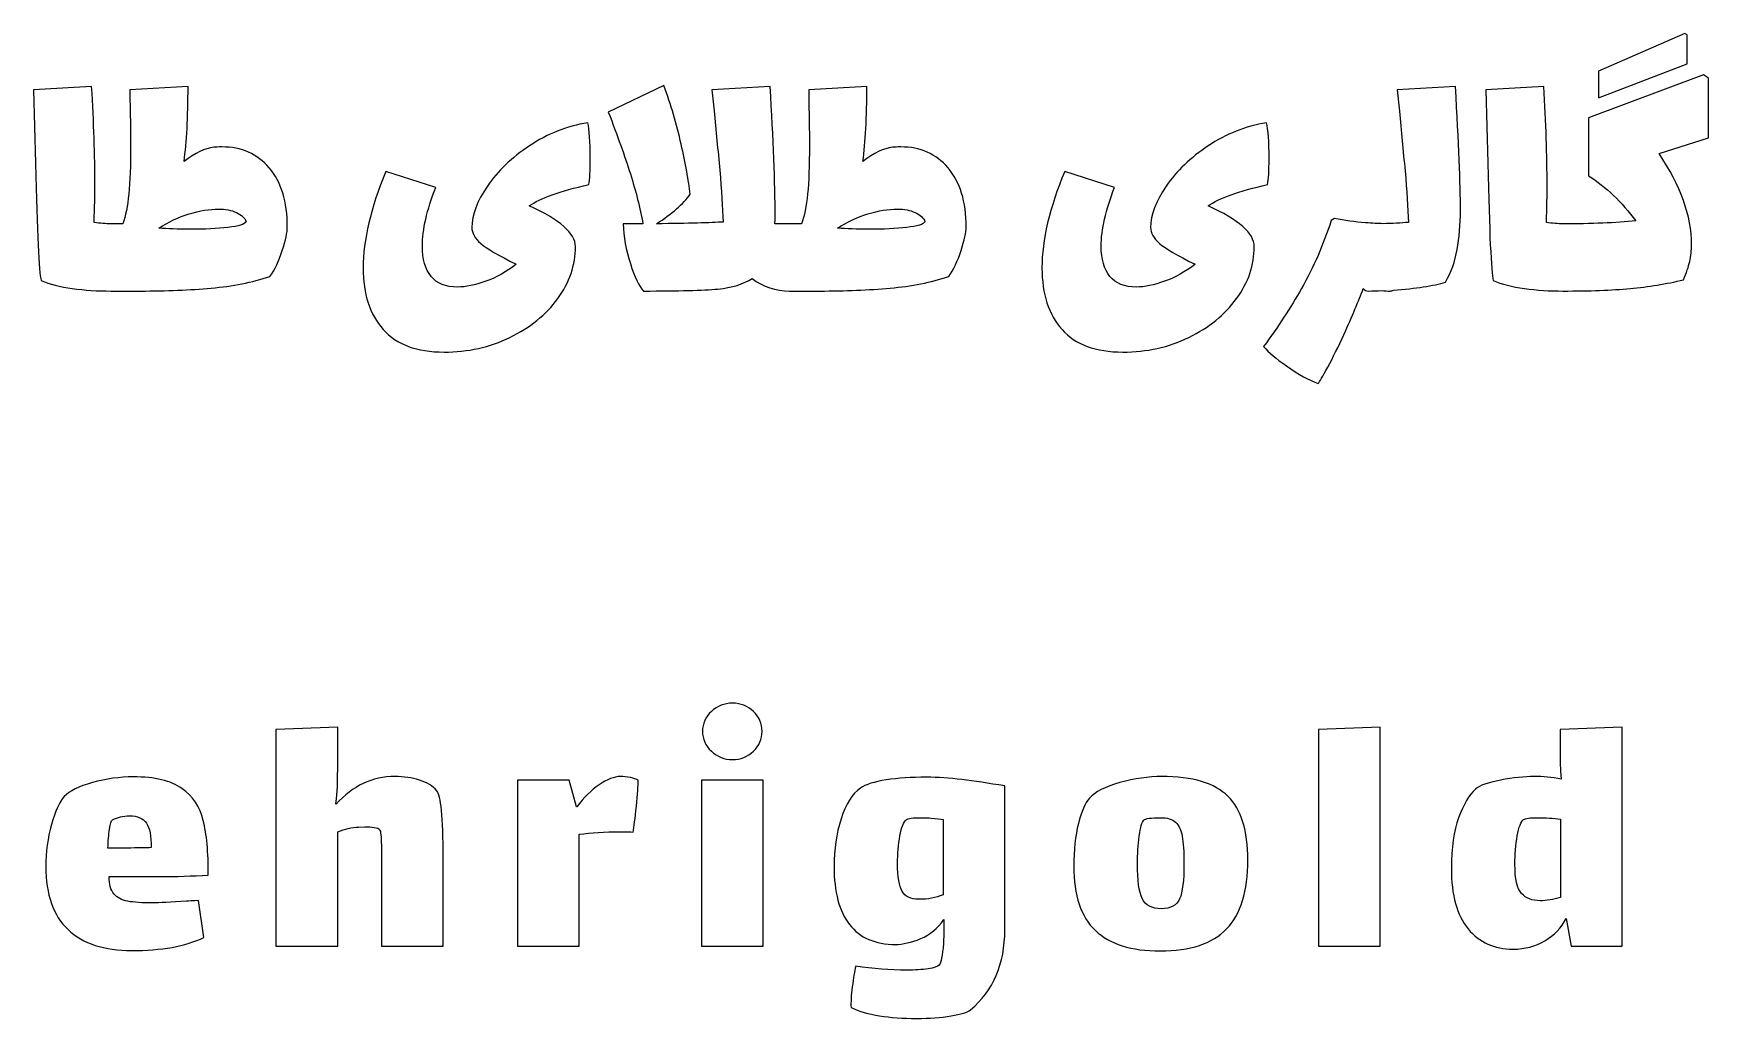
# Model space of a CAD drawing. Header units: millimetres. Extents: x -57 to 58, y -40 to 40.
# Drawn here: x -31.75 to -1.37, y -40.27 to -22.41 of the extents above; entities that cross this region are included whole.
import ezdxf

# ---------------------------------------------------------------- set-up
doc = ezdxf.new("R2010")
doc.units = ezdxf.units.MM
doc.header["$MEASUREMENT"] = 0
doc.layers.add('Layer 1', color=7, linetype='Continuous')

msp = doc.modelspace()

# ---------------------------------------------------------------- linework, layer by layer
at = {"layer": 'Layer 1', "color": 250}
for points, knots in [([(-1.7536, -22.9552), (-1.7536, -22.9552), (-3.3648, -23.5708), (-3.3648, -23.5708), (-3.3648, -23.5708), (-3.3648, -23.0862), (-3.3648, -23.0862), (-3.3648, -23.0862), (-1.7995, -22.405), (-1.7995, -22.405), (-1.7995, -22.405), (-1.7536, -22.4312), (-1.7536, -22.4312), (-1.7536, -22.4312), (-1.7536, -22.9552), (-1.7536, -22.9552)], [0, 0, 0, 0, 0.2, 0.2, 0.2, 0.4, 0.4, 0.4, 0.6, 0.6, 0.6, 0.8, 0.8, 0.8, 1, 1, 1, 1]), ([(-28.4823, -24.4681), (-28.4473, -24.4637), (-28.3971, -24.4616), (-28.3316, -24.4616), (-27.978, -24.4616), (-27.692, -24.5882), (-27.4736, -24.8414), (-27.2553, -25.0947), (-27.1462, -25.4528), (-27.1462, -25.9155), (-27.1462, -26.0116), (-27.1767, -26.1536), (-27.2378, -26.3413), (-27.299, -26.529), (-27.3732, -26.6862), (-27.4606, -26.8128), (-27.7836, -26.9176), (-28.1384, -26.9875), (-28.5248, -27.0224), (-28.9113, -27.0574), (-29.3381, -27.0748), (-29.8053, -27.0748), (-29.8053, -27.0748), (-30.3489, -27.0748), (-30.3489, -27.0748), (-30.589, -27.0748), (-30.8215, -27.0596), (-31.0464, -27.029), (-31.2713, -26.9984), (-31.4601, -26.9504), (-31.6129, -26.8849), (-31.6522, -26.7277), (-31.685, -26.0182), (-31.7112, -24.7563), (-31.7112, -24.7563), (-31.7505, -23.4268), (-31.7505, -23.4268), (-31.7505, -23.4268), (-30.696, -23.3678), (-30.696, -23.3678), (-30.6567, -24.0184), (-30.637, -24.6166), (-30.637, -25.1624), (-30.637, -25.3283), (-30.6414, -25.551), (-30.6502, -25.8304), (-30.541, -25.8479), (-30.4406, -25.8566), (-30.3489, -25.8566), (-30.3489, -25.8566), (-30.1328, -25.8566), (-30.1328, -25.8566), (-30.0804, -25.7169), (-30.0432, -25.5357), (-30.0214, -25.313), (-29.9996, -25.0903), (-29.9886, -24.7978), (-29.9886, -24.4354), (-29.9886, -24.2957), (-29.993, -24.0118), (-30.0018, -23.584), (-30.0018, -23.584), (-30.0018, -23.4268), (-30.0018, -23.4268), (-30.0018, -23.4268), (-28.9473, -23.3678), (-28.9473, -23.3678), (-28.9473, -23.9267), (-28.9713, -24.3786), (-29.0193, -24.7236), (-28.8185, -24.5708), (-28.6394, -24.4856), (-28.4823, -24.4681)], [0, 0, 0, 0, 0.0416667, 0.0416667, 0.0416667, 0.0833333, 0.0833333, 0.0833333, 0.125, 0.125, 0.125, 0.1666667, 0.1666667, 0.1666667, 0.2083333, 0.2083333, 0.2083333, 0.25, 0.25, 0.25, 0.2916667, 0.2916667, 0.2916667, 0.3333333, 0.3333333, 0.3333333, 0.375, 0.375, 0.375, 0.4166667, 0.4166667, 0.4166667, 0.4583333, 0.4583333, 0.4583333, 0.5, 0.5, 0.5, 0.5416667, 0.5416667, 0.5416667, 0.5833333, 0.5833333, 0.5833333, 0.625, 0.625, 0.625, 0.6666667, 0.6666667, 0.6666667, 0.7083333, 0.7083333, 0.7083333, 0.75, 0.75, 0.75, 0.7916667, 0.7916667, 0.7916667, 0.8333333, 0.8333333, 0.8333333, 0.875, 0.875, 0.875, 0.9166667, 0.9166667, 0.9166667, 0.9583333, 0.9583333, 0.9583333, 1, 1, 1, 1]), ([(-16.1692, -24.4681), (-16.1342, -24.4637), (-16.084, -24.4616), (-16.0185, -24.4616), (-15.6649, -24.4616), (-15.3789, -24.5882), (-15.1605, -24.8414), (-14.9422, -25.0947), (-14.8331, -25.4528), (-14.8331, -25.9155), (-14.8331, -26.0116), (-14.8636, -26.1536), (-14.9247, -26.3413), (-14.9859, -26.529), (-15.0601, -26.6862), (-15.1475, -26.8128), (-15.4705, -26.9176), (-15.8253, -26.9875), (-16.2117, -27.0224), (-16.5982, -27.0574), (-17.025, -27.0748), (-17.4922, -27.0748), (-17.4922, -27.0748), (-18.0358, -27.0748), (-18.0358, -27.0748), (-18.289, -27.0748), (-18.5161, -26.9984), (-18.7169, -26.8456), (-18.8697, -26.9504), (-19.0771, -27.0148), (-19.3391, -27.0388), (-19.6011, -27.0628), (-20.0508, -27.0748), (-20.6883, -27.0748), (-20.767, -26.9875), (-20.8455, -26.8216), (-20.9241, -26.5771), (-21.0027, -26.3326), (-21.0464, -26.0924), (-21.0551, -25.8566), (-21.0551, -25.8566), (-20.6949, -25.8566), (-20.6949, -25.8566), (-20.7473, -25.5684), (-20.8237, -25.2661), (-20.9241, -24.9495), (-21.0245, -24.633), (-21.1577, -24.2607), (-21.3236, -23.8328), (-21.3236, -23.8328), (-20.315, -23.3481), (-20.315, -23.3481), (-20.1884, -23.6975), (-20.0847, -24.0512), (-20.0039, -24.4092), (-19.9231, -24.7672), (-19.8675, -25.0707), (-19.8369, -25.3195), (-19.9635, -25.4942), (-20.1687, -25.6732), (-20.4525, -25.8566), (-19.8631, -25.8479), (-19.4592, -25.837), (-19.2409, -25.8239), (-19.2496, -25.5575), (-19.2704, -25.2443), (-19.3031, -24.884), (-19.3358, -24.5238), (-19.3697, -24.1647), (-19.4046, -23.8066), (-19.4046, -23.8066), (-19.4439, -23.4268), (-19.4439, -23.4268), (-19.4439, -23.4268), (-18.3895, -23.3678), (-18.3895, -23.3678), (-18.3283, -24.324), (-18.2977, -25.11), (-18.2977, -25.7256), (-18.2977, -25.7824), (-18.2999, -25.8261), (-18.3043, -25.8566), (-18.3043, -25.8566), (-18.0358, -25.8566), (-18.0358, -25.8566), (-18.0358, -25.8566), (-17.8197, -25.8566), (-17.8197, -25.8566), (-17.7673, -25.7169), (-17.7301, -25.5357), (-17.7083, -25.313), (-17.6865, -25.0903), (-17.6755, -24.7978), (-17.6755, -24.4354), (-17.6755, -24.2957), (-17.6799, -24.0118), (-17.6887, -23.584), (-17.6887, -23.584), (-17.6887, -23.4268), (-17.6887, -23.4268), (-17.6887, -23.4268), (-16.6342, -23.3678), (-16.6342, -23.3678), (-16.6342, -23.9267), (-16.6582, -24.3786), (-16.7062, -24.7236), (-16.5054, -24.5708), (-16.3263, -24.4856), (-16.1692, -24.4681)], [0, 0, 0, 0, 0.0277778, 0.0277778, 0.0277778, 0.0555556, 0.0555556, 0.0555556, 0.0833333, 0.0833333, 0.0833333, 0.1111111, 0.1111111, 0.1111111, 0.1388889, 0.1388889, 0.1388889, 0.1666667, 0.1666667, 0.1666667, 0.1944444, 0.1944444, 0.1944444, 0.2222222, 0.2222222, 0.2222222, 0.25, 0.25, 0.25, 0.2777778, 0.2777778, 0.2777778, 0.3055556, 0.3055556, 0.3055556, 0.3333333, 0.3333333, 0.3333333, 0.3611111, 0.3611111, 0.3611111, 0.3888889, 0.3888889, 0.3888889, 0.4166667, 0.4166667, 0.4166667, 0.4444444, 0.4444444, 0.4444444, 0.4722222, 0.4722222, 0.4722222, 0.5, 0.5, 0.5, 0.5277778, 0.5277778, 0.5277778, 0.5555556, 0.5555556, 0.5555556, 0.5833333, 0.5833333, 0.5833333, 0.6111111, 0.6111111, 0.6111111, 0.6388889, 0.6388889, 0.6388889, 0.6666667, 0.6666667, 0.6666667, 0.6944444, 0.6944444, 0.6944444, 0.7222222, 0.7222222, 0.7222222, 0.75, 0.75, 0.75, 0.7777778, 0.7777778, 0.7777778, 0.8055556, 0.8055556, 0.8055556, 0.8333333, 0.8333333, 0.8333333, 0.8611111, 0.8611111, 0.8611111, 0.8888889, 0.8888889, 0.8888889, 0.9166667, 0.9166667, 0.9166667, 0.9444444, 0.9444444, 0.9444444, 0.9722222, 0.9722222, 0.9722222, 1, 1, 1, 1]), ([(-5.9584, -23.3678), (-5.8973, -24.3895), (-5.8668, -25.1384), (-5.8668, -25.6143), (-5.8668, -25.8719), (-5.8864, -26.1077), (-5.9257, -26.3216), (-5.965, -26.5356), (-6.0348, -26.7321), (-6.1353, -26.9111), (-6.3592, -26.9825), (-6.6749, -27.031), (-7.082, -27.0565), (-7.1002, -27.0687), (-7.1209, -27.0748), (-7.1439, -27.0748), (-7.1881, -27.0748), (-7.2383, -27.0724), (-7.2947, -27.0675), (-7.3725, -27.0707), (-7.4533, -27.0731), (-7.5369, -27.0748), (-7.5744, -27.0748), (-7.6055, -27.0587), (-7.6301, -27.0264), (-7.713, -27.2528), (-7.8303, -27.5331), (-7.9822, -27.8673), (-8.0827, -28.0856), (-8.1798, -28.2811), (-8.2737, -28.4535), (-8.3676, -28.626), (-8.4254, -28.7253), (-8.4473, -28.7515), (-8.6088, -28.6948), (-8.801, -28.5878), (-9.0236, -28.4306), (-9.207, -28.304), (-9.3446, -28.1882), (-9.4362, -28.0835), (-9.1743, -27.7254), (-8.945, -27.3739), (-8.7486, -27.029), (-8.5302, -26.6404), (-8.3512, -26.23), (-8.2115, -25.7977), (-8.2115, -25.7977), (-8.1526, -25.7584), (-8.1526, -25.7584), (-7.9692, -25.7977), (-7.7803, -25.8239), (-7.586, -25.837), (-7.4634, -25.8453), (-7.3595, -25.8509), (-7.2742, -25.854), (-7.0983, -25.8501), (-6.9434, -25.8423), (-6.8099, -25.8304), (-6.8186, -25.5684), (-6.8393, -25.2562), (-6.8721, -24.8938), (-6.9049, -24.5314), (-6.9387, -24.1712), (-6.9736, -23.8131), (-6.9736, -23.8131), (-7.0129, -23.4268), (-7.0129, -23.4268), (-7.0129, -23.4268), (-5.9584, -23.3678), (-5.9584, -23.3678)], [0, 0, 0, 0, 0.0434783, 0.0434783, 0.0434783, 0.0869565, 0.0869565, 0.0869565, 0.1304348, 0.1304348, 0.1304348, 0.173913, 0.173913, 0.173913, 0.2173913, 0.2173913, 0.2173913, 0.2608696, 0.2608696, 0.2608696, 0.3043478, 0.3043478, 0.3043478, 0.3478261, 0.3478261, 0.3478261, 0.3913043, 0.3913043, 0.3913043, 0.4347826, 0.4347826, 0.4347826, 0.4782609, 0.4782609, 0.4782609, 0.5217391, 0.5217391, 0.5217391, 0.5652174, 0.5652174, 0.5652174, 0.6086957, 0.6086957, 0.6086957, 0.6521739, 0.6521739, 0.6521739, 0.6956522, 0.6956522, 0.6956522, 0.7391304, 0.7391304, 0.7391304, 0.7826087, 0.7826087, 0.7826087, 0.826087, 0.826087, 0.826087, 0.8695652, 0.8695652, 0.8695652, 0.9130435, 0.9130435, 0.9130435, 0.9565217, 0.9565217, 0.9565217, 1, 1, 1, 1]), ([(-1.3672, -24.2978), (-1.3672, -24.2978), (-2.2645, -24.5795), (-2.2645, -24.5795), (-1.8715, -25.1646), (-1.675, -25.7147), (-1.675, -26.23), (-1.675, -26.3391), (-1.6859, -26.4417), (-1.7078, -26.5377), (-1.7296, -26.6338), (-1.7667, -26.7452), (-1.8191, -26.8718), (-2.1335, -26.946), (-2.4566, -26.9984), (-2.7885, -27.029), (-3.1203, -27.0596), (-3.5264, -27.0748), (-4.0067, -27.0748), (-4.2468, -27.0748), (-4.4793, -27.0596), (-4.7042, -27.029), (-4.929, -26.9984), (-5.1179, -26.9504), (-5.2707, -26.8849), (-5.31, -26.7277), (-5.3427, -26.0182), (-5.3689, -24.7563), (-5.3689, -24.7563), (-5.4083, -23.4268), (-5.4083, -23.4268), (-5.4083, -23.4268), (-4.3538, -23.3678), (-4.3538, -23.3678), (-4.3145, -24.0184), (-4.2948, -24.6166), (-4.2948, -25.1624), (-4.2948, -25.3283), (-4.2992, -25.551), (-4.3079, -25.8304), (-4.1988, -25.8479), (-4.0983, -25.8566), (-4.0067, -25.8566), (-3.4871, -25.8566), (-3.0461, -25.8392), (-2.6837, -25.8042), (-2.9413, -25.4593), (-3.2273, -25.1864), (-3.5417, -24.9856), (-3.5417, -24.9856), (-3.5417, -23.9311), (-3.5417, -23.9311), (-3.5417, -23.9311), (-1.4589, -23.1517), (-1.4589, -23.1517), (-1.4589, -23.1517), (-1.3672, -23.2171), (-1.3672, -23.2171), (-1.3672, -23.2171), (-1.3672, -24.2978), (-1.3672, -24.2978)], [0, 0, 0, 0, 0.05, 0.05, 0.05, 0.1, 0.1, 0.1, 0.15, 0.15, 0.15, 0.2, 0.2, 0.2, 0.25, 0.25, 0.25, 0.3, 0.3, 0.3, 0.35, 0.35, 0.35, 0.4, 0.4, 0.4, 0.45, 0.45, 0.45, 0.5, 0.5, 0.5, 0.55, 0.55, 0.55, 0.6, 0.6, 0.6, 0.65, 0.65, 0.65, 0.7, 0.7, 0.7, 0.75, 0.75, 0.75, 0.8, 0.8, 0.8, 0.85, 0.85, 0.85, 0.9, 0.9, 0.9, 0.95, 0.95, 0.95, 1, 1, 1, 1]), ([(-21.6969, -24.0227), (-21.6664, -24.145), (-21.6511, -24.3633), (-21.6511, -24.6777), (-21.6511, -24.896), (-21.6598, -25.051), (-21.6773, -25.1427), (-22.2013, -25.265), (-22.5615, -25.3938), (-22.7579, -25.5292), (-22.1991, -25.7824), (-21.9196, -26.0291), (-21.9196, -26.2692), (-21.9196, -26.6054), (-22.0266, -26.9198), (-22.2405, -27.2123), (-22.4545, -27.5049), (-22.7438, -27.7396), (-23.1084, -27.9165), (-23.473, -28.0933), (-23.8714, -28.1817), (-24.3037, -28.1817), (-24.797, -28.1817), (-25.1649, -28.0453), (-25.4072, -27.7724), (-25.6496, -27.4995), (-25.7707, -27.1272), (-25.7707, -26.6557), (-25.7707, -26.1491), (-25.6332, -25.5663), (-25.3581, -24.907), (-25.3581, -24.907), (-24.4543, -25.1951), (-24.4543, -25.1951), (-24.6158, -25.6056), (-24.6966, -25.9614), (-24.6966, -26.2627), (-24.6966, -26.4985), (-24.6442, -26.6808), (-24.5394, -26.8096), (-24.4346, -26.9384), (-24.2731, -27.0028), (-24.0548, -27.0028), (-23.9107, -27.0028), (-23.7415, -26.9679), (-23.5472, -26.898), (-23.3529, -26.8282), (-23.1684, -26.7255), (-22.9937, -26.5902), (-23.3169, -26.4286), (-23.5319, -26.302), (-23.6389, -26.2103), (-23.7458, -26.1186), (-23.7993, -26.0226), (-23.7993, -25.9221), (-23.7993, -25.6951), (-23.7055, -25.4451), (-23.5177, -25.1722), (-23.3299, -24.8993), (-23.0756, -24.6559), (-22.7547, -24.4419), (-22.4338, -24.228), (-22.0812, -24.0882), (-21.6969, -24.0227)], [0, 0, 0, 0, 0.047619, 0.047619, 0.047619, 0.0952381, 0.0952381, 0.0952381, 0.1428571, 0.1428571, 0.1428571, 0.1904762, 0.1904762, 0.1904762, 0.2380952, 0.2380952, 0.2380952, 0.2857143, 0.2857143, 0.2857143, 0.3333333, 0.3333333, 0.3333333, 0.3809524, 0.3809524, 0.3809524, 0.4285714, 0.4285714, 0.4285714, 0.4761905, 0.4761905, 0.4761905, 0.5238095, 0.5238095, 0.5238095, 0.5714286, 0.5714286, 0.5714286, 0.6190476, 0.6190476, 0.6190476, 0.6666667, 0.6666667, 0.6666667, 0.7142857, 0.7142857, 0.7142857, 0.7619048, 0.7619048, 0.7619048, 0.8095238, 0.8095238, 0.8095238, 0.8571429, 0.8571429, 0.8571429, 0.9047619, 0.9047619, 0.9047619, 0.952381, 0.952381, 0.952381, 1, 1, 1, 1]), ([(-9.3838, -24.0227), (-9.3533, -24.145), (-9.338, -24.3633), (-9.338, -24.6777), (-9.338, -24.896), (-9.3467, -25.051), (-9.3642, -25.1427), (-9.8882, -25.265), (-10.2484, -25.3938), (-10.4448, -25.5292), (-9.886, -25.7824), (-9.6065, -26.0291), (-9.6065, -26.2692), (-9.6065, -26.6054), (-9.7135, -26.9198), (-9.9274, -27.2123), (-10.1414, -27.5049), (-10.4307, -27.7396), (-10.7953, -27.9165), (-11.1599, -28.0933), (-11.5583, -28.1817), (-11.9906, -28.1817), (-12.4839, -28.1817), (-12.8518, -28.0453), (-13.0941, -27.7724), (-13.3365, -27.4995), (-13.4576, -27.1272), (-13.4576, -26.6557), (-13.4576, -26.1491), (-13.3201, -25.5663), (-13.045, -24.907), (-13.045, -24.907), (-12.1412, -25.1951), (-12.1412, -25.1951), (-12.3027, -25.6056), (-12.3835, -25.9614), (-12.3835, -26.2627), (-12.3835, -26.4985), (-12.3311, -26.6808), (-12.2263, -26.8096), (-12.1215, -26.9384), (-11.96, -27.0028), (-11.7417, -27.0028), (-11.5976, -27.0028), (-11.4284, -26.9679), (-11.2341, -26.898), (-11.0398, -26.8282), (-10.8553, -26.7255), (-10.6806, -26.5902), (-11.0038, -26.4286), (-11.2188, -26.302), (-11.3258, -26.2103), (-11.4327, -26.1186), (-11.4862, -26.0226), (-11.4862, -25.9221), (-11.4862, -25.6951), (-11.3924, -25.4451), (-11.2046, -25.1722), (-11.0168, -24.8993), (-10.7625, -24.6559), (-10.4416, -24.4419), (-10.1207, -24.228), (-9.7681, -24.0882), (-9.3838, -24.0227)], [0, 0, 0, 0, 0.047619, 0.047619, 0.047619, 0.0952381, 0.0952381, 0.0952381, 0.1428571, 0.1428571, 0.1428571, 0.1904762, 0.1904762, 0.1904762, 0.2380952, 0.2380952, 0.2380952, 0.2857143, 0.2857143, 0.2857143, 0.3333333, 0.3333333, 0.3333333, 0.3809524, 0.3809524, 0.3809524, 0.4285714, 0.4285714, 0.4285714, 0.4761905, 0.4761905, 0.4761905, 0.5238095, 0.5238095, 0.5238095, 0.5714286, 0.5714286, 0.5714286, 0.6190476, 0.6190476, 0.6190476, 0.6666667, 0.6666667, 0.6666667, 0.7142857, 0.7142857, 0.7142857, 0.7619048, 0.7619048, 0.7619048, 0.8095238, 0.8095238, 0.8095238, 0.8571429, 0.8571429, 0.8571429, 0.9047619, 0.9047619, 0.9047619, 0.952381, 0.952381, 0.952381, 1, 1, 1, 1]), ([(-29.4778, -25.9352), (-29.3162, -25.9483), (-29.1263, -25.9549), (-28.908, -25.9549), (-28.646, -25.9549), (-28.4179, -25.944), (-28.2236, -25.9221), (-28.0293, -25.9003), (-27.919, -25.8654), (-27.8928, -25.8173), (-27.919, -25.7475), (-27.978, -25.6918), (-28.0696, -25.6503), (-28.1614, -25.6088), (-28.2683, -25.5881), (-28.3905, -25.5881), (-28.5565, -25.5881), (-28.7355, -25.6176), (-28.9276, -25.6765), (-29.1198, -25.7355), (-29.3031, -25.8217), (-29.4778, -25.9352)], [0, 0, 0, 0, 0.1428571, 0.1428571, 0.1428571, 0.2857143, 0.2857143, 0.2857143, 0.4285714, 0.4285714, 0.4285714, 0.5714286, 0.5714286, 0.5714286, 0.7142857, 0.7142857, 0.7142857, 0.8571429, 0.8571429, 0.8571429, 1, 1, 1, 1]), ([(-17.1647, -25.9352), (-17.0031, -25.9483), (-16.8132, -25.9549), (-16.5949, -25.9549), (-16.3329, -25.9549), (-16.1048, -25.944), (-15.9105, -25.9221), (-15.7162, -25.9003), (-15.6059, -25.8654), (-15.5797, -25.8173), (-15.6059, -25.7475), (-15.6649, -25.6918), (-15.7565, -25.6503), (-15.8483, -25.6088), (-15.9552, -25.5881), (-16.0774, -25.5881), (-16.2434, -25.5881), (-16.4224, -25.6176), (-16.6145, -25.6765), (-16.8067, -25.7355), (-16.99, -25.8217), (-17.1647, -25.9352)], [0, 0, 0, 0, 0.1428571, 0.1428571, 0.1428571, 0.2857143, 0.2857143, 0.2857143, 0.4285714, 0.4285714, 0.4285714, 0.5714286, 0.5714286, 0.5714286, 0.7142857, 0.7142857, 0.7142857, 0.8571429, 0.8571429, 0.8571429, 1, 1, 1, 1]), ([(-19.0713, -35.5704), (-19.2198, -35.5704), (-19.3474, -35.5201), (-19.4544, -35.4197), (-19.5614, -35.3192), (-19.6149, -35.1992), (-19.6149, -35.0596), (-19.6149, -34.9197), (-19.5614, -34.7997), (-19.4544, -34.6992), (-19.3474, -34.5989), (-19.2198, -34.5486), (-19.0713, -34.5486), (-18.9229, -34.5486), (-18.7963, -34.5989), (-18.6914, -34.6992), (-18.5866, -34.7997), (-18.5343, -34.9197), (-18.5343, -35.0596), (-18.5343, -35.1992), (-18.5866, -35.3192), (-18.6914, -35.4197), (-18.7963, -35.5201), (-18.9229, -35.5704), (-19.0713, -35.5704)], [0, 0, 0, 0, 0.125, 0.125, 0.125, 0.25, 0.25, 0.25, 0.375, 0.375, 0.375, 0.5, 0.5, 0.5, 0.625, 0.625, 0.625, 0.75, 0.75, 0.75, 0.875, 0.875, 0.875, 1, 1, 1, 1]), ([(-24.4384, -36.1336), (-24.3993, -36.1817), (-24.3698, -36.3017), (-24.3501, -36.4939), (-24.3304, -36.6859), (-24.3206, -36.9786), (-24.3206, -37.3714), (-24.3206, -37.3714), (-24.3206, -38.9564), (-24.3206, -38.9564), (-24.3206, -38.9564), (-25.4406, -38.9564), (-25.4406, -38.9564), (-25.4406, -38.9564), (-25.4406, -37.3846), (-25.4406, -37.3846), (-25.4406, -37.3671), (-25.4406, -37.2809), (-25.4406, -37.1259), (-25.4406, -36.9709), (-25.4514, -36.8759), (-25.4733, -36.8411), (-25.4864, -36.8236), (-25.5181, -36.8104), (-25.5683, -36.8017), (-25.6184, -36.7929), (-25.6764, -36.7886), (-25.7418, -36.7886), (-25.7418, -36.7886), (-25.8533, -36.7951), (-25.8533, -36.7951), (-25.9754, -36.7996), (-26.1021, -36.8279), (-26.2331, -36.8802), (-26.2331, -36.8802), (-26.2331, -38.9564), (-26.2331, -38.9564), (-26.2331, -38.9564), (-27.3531, -38.9564), (-27.3531, -38.9564), (-27.3531, -38.9564), (-27.3531, -35.0267), (-27.3531, -35.0267), (-27.3531, -35.0267), (-26.2331, -34.9809), (-26.2331, -34.9809), (-26.2331, -34.9809), (-26.2331, -35.7472), (-26.2331, -35.7472), (-26.2331, -36.0616), (-26.2439, -36.2711), (-26.2658, -36.3759), (-26.2658, -36.3759), (-26.2593, -36.3826), (-26.2593, -36.3826), (-25.9624, -36.0462), (-25.6064, -35.8782), (-25.1918, -35.8782), (-25.0344, -35.8782), (-24.8871, -35.9001), (-24.7496, -35.9437), (-24.6121, -35.9874), (-24.5084, -36.0507), (-24.4384, -36.1336)], [0, 0, 0, 0, 0.047619, 0.047619, 0.047619, 0.0952381, 0.0952381, 0.0952381, 0.1428571, 0.1428571, 0.1428571, 0.1904762, 0.1904762, 0.1904762, 0.2380952, 0.2380952, 0.2380952, 0.2857143, 0.2857143, 0.2857143, 0.3333333, 0.3333333, 0.3333333, 0.3809524, 0.3809524, 0.3809524, 0.4285714, 0.4285714, 0.4285714, 0.4761905, 0.4761905, 0.4761905, 0.5238095, 0.5238095, 0.5238095, 0.5714286, 0.5714286, 0.5714286, 0.6190476, 0.6190476, 0.6190476, 0.6666667, 0.6666667, 0.6666667, 0.7142857, 0.7142857, 0.7142857, 0.7619048, 0.7619048, 0.7619048, 0.8095238, 0.8095238, 0.8095238, 0.8571429, 0.8571429, 0.8571429, 0.9047619, 0.9047619, 0.9047619, 0.952381, 0.952381, 0.952381, 1, 1, 1, 1]), ([(-8.4434, -35.0267), (-8.4434, -35.0267), (-7.3234, -34.9809), (-7.3234, -34.9809), (-7.3234, -34.9809), (-7.3234, -38.9564), (-7.3234, -38.9564), (-7.3234, -38.9564), (-8.4434, -38.9564), (-8.4434, -38.9564), (-8.4434, -38.9564), (-8.4434, -35.0267), (-8.4434, -35.0267)], [0, 0, 0, 0, 0.25, 0.25, 0.25, 0.5, 0.5, 0.5, 0.75, 0.75, 0.75, 1, 1, 1, 1]), ([(-2.9338, -34.9809), (-2.9338, -34.9809), (-2.9338, -38.9564), (-2.9338, -38.9564), (-2.9338, -38.9564), (-3.8571, -38.9564), (-3.8571, -38.9564), (-3.8571, -38.9564), (-3.9488, -38.4521), (-3.9488, -38.4521), (-4.0361, -38.6224), (-4.1649, -38.7577), (-4.3353, -38.8582), (-4.5056, -38.9587), (-4.6978, -39.0089), (-4.9116, -39.0089), (-5.2523, -39.0089), (-5.5241, -38.8866), (-5.7271, -38.6421), (-5.9301, -38.3976), (-6.0316, -38.0307), (-6.0316, -37.5417), (-6.0316, -37.1706), (-5.9879, -36.8651), (-5.9006, -36.6249), (-5.8133, -36.3847), (-5.7108, -36.2122), (-5.5928, -36.1074), (-5.5186, -36.0419), (-5.3668, -35.9874), (-5.1376, -35.9437), (-4.9083, -35.9001), (-4.7043, -35.8782), (-4.5253, -35.8782), (-4.3679, -35.8782), (-4.2064, -35.8934), (-4.0406, -35.9241), (-4.0536, -35.7144), (-4.0603, -35.5987), (-4.0603, -35.5769), (-4.0603, -35.5769), (-4.0603, -35.0267), (-4.0603, -35.0267), (-4.0603, -35.0267), (-2.9338, -34.9809), (-2.9338, -34.9809)], [0, 0, 0, 0, 0.0666667, 0.0666667, 0.0666667, 0.1333333, 0.1333333, 0.1333333, 0.2, 0.2, 0.2, 0.2666667, 0.2666667, 0.2666667, 0.3333333, 0.3333333, 0.3333333, 0.4, 0.4, 0.4, 0.4666667, 0.4666667, 0.4666667, 0.5333333, 0.5333333, 0.5333333, 0.6, 0.6, 0.6, 0.6666667, 0.6666667, 0.6666667, 0.7333333, 0.7333333, 0.7333333, 0.8, 0.8, 0.8, 0.8666667, 0.8666667, 0.8666667, 0.9333333, 0.9333333, 0.9333333, 1, 1, 1, 1]), ([(-29.5814, -38.1706), (-29.4723, -38.1706), (-29.2693, -38.1596), (-28.9723, -38.1377), (-28.9331, -38.1377), (-28.8609, -38.1334), (-28.7563, -38.1247), (-28.7563, -38.1247), (-28.6579, -38.7992), (-28.6579, -38.7992), (-28.9941, -38.9564), (-29.4308, -39.0351), (-29.9678, -39.0351), (-30.4699, -39.0351), (-30.8553, -38.9084), (-31.1239, -38.6552), (-31.3924, -38.4019), (-31.5266, -38.0199), (-31.5266, -37.5091), (-31.5266, -37.2471), (-31.4928, -36.9937), (-31.4251, -36.7492), (-31.3574, -36.5047), (-31.2799, -36.3344), (-31.1926, -36.2384), (-31.1009, -36.1424), (-30.9306, -36.0594), (-30.6818, -35.9896), (-30.4329, -35.9197), (-30.1861, -35.8847), (-29.9416, -35.8847), (-29.5486, -35.8847), (-29.2539, -35.9546), (-29.0574, -36.0942), (-28.8609, -36.2341), (-28.7321, -36.4272), (-28.6711, -36.6739), (-28.6099, -36.9206), (-28.5793, -37.2514), (-28.5793, -37.6662), (-28.8763, -37.6837), (-29.1666, -37.6924), (-29.4504, -37.6924), (-29.4504, -37.6924), (-30.3804, -37.6924), (-30.3804, -37.6924), (-30.3804, -37.8322), (-30.3511, -37.9369), (-30.2921, -38.0067), (-30.2331, -38.0767), (-30.1491, -38.1214), (-30.0399, -38.1411), (-29.9308, -38.1607), (-29.7779, -38.1706), (-29.5814, -38.1706)], [0, 0, 0, 0, 0.0555556, 0.0555556, 0.0555556, 0.1111111, 0.1111111, 0.1111111, 0.1666667, 0.1666667, 0.1666667, 0.2222222, 0.2222222, 0.2222222, 0.2777778, 0.2777778, 0.2777778, 0.3333333, 0.3333333, 0.3333333, 0.3888889, 0.3888889, 0.3888889, 0.4444444, 0.4444444, 0.4444444, 0.5, 0.5, 0.5, 0.5555556, 0.5555556, 0.5555556, 0.6111111, 0.6111111, 0.6111111, 0.6666667, 0.6666667, 0.6666667, 0.7222222, 0.7222222, 0.7222222, 0.7777778, 0.7777778, 0.7777778, 0.8333333, 0.8333333, 0.8333333, 0.8888889, 0.8888889, 0.8888889, 0.9444444, 0.9444444, 0.9444444, 1, 1, 1, 1]), ([(-21.1033, -35.8782), (-21.0464, -35.8782), (-20.9864, -35.8847), (-20.9231, -35.8977), (-20.8598, -35.9109), (-20.8129, -35.9262), (-20.7823, -35.9437), (-20.7823, -36.0397), (-20.7933, -36.1981), (-20.8151, -36.4186), (-20.8369, -36.6391), (-20.8566, -36.7951), (-20.8741, -36.8869), (-20.9176, -36.8824), (-20.9984, -36.8802), (-21.1163, -36.8802), (-21.3914, -36.8802), (-21.6359, -36.8956), (-21.8499, -36.9261), (-21.8499, -36.9261), (-21.8499, -38.9564), (-21.8499, -38.9564), (-21.8499, -38.9564), (-22.9699, -38.9564), (-22.9699, -38.9564), (-22.9699, -38.9564), (-22.9699, -35.9437), (-22.9699, -35.9437), (-22.9699, -35.9437), (-22.0333, -35.9437), (-22.0333, -35.9437), (-22.0333, -35.9437), (-21.9023, -36.4284), (-21.9023, -36.4284), (-21.9023, -36.4284), (-21.8958, -36.4284), (-21.8958, -36.4284), (-21.7691, -36.2624), (-21.6338, -36.1292), (-21.4896, -36.0289), (-21.3456, -35.9284), (-21.2168, -35.8782), (-21.1033, -35.8782)], [0, 0, 0, 0, 0.0714286, 0.0714286, 0.0714286, 0.1428571, 0.1428571, 0.1428571, 0.2142857, 0.2142857, 0.2142857, 0.2857143, 0.2857143, 0.2857143, 0.3571429, 0.3571429, 0.3571429, 0.4285714, 0.4285714, 0.4285714, 0.5, 0.5, 0.5, 0.5714286, 0.5714286, 0.5714286, 0.6428571, 0.6428571, 0.6428571, 0.7142857, 0.7142857, 0.7142857, 0.7857143, 0.7857143, 0.7857143, 0.8571429, 0.8571429, 0.8571429, 0.9285714, 0.9285714, 0.9285714, 1, 1, 1, 1]), ([(-19.6346, -35.9437), (-19.6346, -35.9437), (-18.5146, -35.9437), (-18.5146, -35.9437), (-18.5146, -35.9437), (-18.5146, -38.9564), (-18.5146, -38.9564), (-18.5146, -38.9564), (-19.6346, -38.9564), (-19.6346, -38.9564), (-19.6346, -38.9564), (-19.6346, -35.9437), (-19.6346, -35.9437)], [0, 0, 0, 0, 0.25, 0.25, 0.25, 0.5, 0.5, 0.5, 0.75, 0.75, 0.75, 1, 1, 1, 1]), ([(-15.5528, -35.8912), (-15.3474, -35.8912), (-15.1334, -35.9056), (-14.9108, -35.9339), (-14.6881, -35.9622), (-14.4283, -36.0004), (-14.1314, -36.0484), (-14.1314, -36.0484), (-14.1314, -38.6552), (-14.1314, -38.6552), (-14.1314, -39.2796), (-14.3389, -39.7642), (-14.7536, -40.1092), (-14.8059, -40.1529), (-14.9239, -40.1899), (-15.1073, -40.2206), (-15.2908, -40.2511), (-15.4981, -40.2664), (-15.7296, -40.2664), (-16.2316, -40.2664), (-16.6289, -40.2009), (-16.9216, -40.0699), (-16.9259, -39.9739), (-16.9183, -39.8472), (-16.8986, -39.6901), (-16.8789, -39.5329), (-16.8583, -39.4084), (-16.8364, -39.3167), (-16.5221, -39.3647), (-16.2143, -39.3887), (-15.9129, -39.3887), (-15.7601, -39.3887), (-15.6303, -39.3811), (-15.5233, -39.3657), (-15.4163, -39.3506), (-15.3496, -39.3276), (-15.3234, -39.2971), (-15.2886, -39.2621), (-15.2624, -39.1311), (-15.2449, -38.9041), (-15.2404, -38.8429), (-15.2383, -38.7534), (-15.2383, -38.6356), (-15.2383, -38.6356), (-15.2383, -38.4717), (-15.2383, -38.4717), (-15.3474, -38.6334), (-15.4871, -38.7491), (-15.6574, -38.8189), (-15.8278, -38.8887), (-15.9806, -38.9237), (-16.1159, -38.9237), (-16.4828, -38.9237), (-16.7599, -38.8036), (-16.9478, -38.5636), (-17.1354, -38.3234), (-17.2294, -37.9719), (-17.2294, -37.5091), (-17.2294, -37.2034), (-17.1868, -36.9162), (-17.1016, -36.6477), (-17.0166, -36.3792), (-16.8998, -36.1926), (-16.7513, -36.0877), (-16.6553, -36.0222), (-16.4991, -35.9732), (-16.2829, -35.9404), (-16.0669, -35.9076), (-15.8234, -35.8912), (-15.5528, -35.8912)], [0, 0, 0, 0, 0.0434783, 0.0434783, 0.0434783, 0.0869565, 0.0869565, 0.0869565, 0.1304348, 0.1304348, 0.1304348, 0.173913, 0.173913, 0.173913, 0.2173913, 0.2173913, 0.2173913, 0.2608696, 0.2608696, 0.2608696, 0.3043478, 0.3043478, 0.3043478, 0.3478261, 0.3478261, 0.3478261, 0.3913043, 0.3913043, 0.3913043, 0.4347826, 0.4347826, 0.4347826, 0.4782609, 0.4782609, 0.4782609, 0.5217391, 0.5217391, 0.5217391, 0.5652174, 0.5652174, 0.5652174, 0.6086957, 0.6086957, 0.6086957, 0.6521739, 0.6521739, 0.6521739, 0.6956522, 0.6956522, 0.6956522, 0.7391304, 0.7391304, 0.7391304, 0.7826087, 0.7826087, 0.7826087, 0.826087, 0.826087, 0.826087, 0.8695652, 0.8695652, 0.8695652, 0.9130435, 0.9130435, 0.9130435, 0.9565217, 0.9565217, 0.9565217, 1, 1, 1, 1]), ([(-11.3136, -39.0416), (-11.8376, -39.0416), (-12.2294, -38.9182), (-12.4893, -38.6716), (-12.7491, -38.4249), (-12.8789, -38.0352), (-12.8789, -37.5024), (-12.8789, -37.2099), (-12.8516, -36.9534), (-12.7971, -36.7329), (-12.7424, -36.5124), (-12.6759, -36.3586), (-12.5973, -36.2711), (-12.4969, -36.1576), (-12.3124, -36.0637), (-12.0439, -35.9896), (-11.7753, -35.9152), (-11.5233, -35.8782), (-11.2874, -35.8782), (-10.7241, -35.8782), (-10.3224, -35.9982), (-10.0823, -36.2384), (-9.8421, -36.4786), (-9.7221, -36.8627), (-9.7221, -37.3912), (-9.7221, -37.9587), (-9.8509, -38.3757), (-10.1084, -38.6421), (-10.3661, -38.9084), (-10.7678, -39.0416), (-11.3136, -39.0416)], [0, 0, 0, 0, 0.1, 0.1, 0.1, 0.2, 0.2, 0.2, 0.3, 0.3, 0.3, 0.4, 0.4, 0.4, 0.5, 0.5, 0.5, 0.6, 0.6, 0.6, 0.7, 0.7, 0.7, 0.8, 0.8, 0.8, 0.9, 0.9, 0.9, 1, 1, 1, 1]), ([(-30.3149, -36.6641), (-30.3411, -36.6772), (-30.3608, -36.7339), (-30.3739, -36.8344), (-30.3871, -36.9349), (-30.3958, -37.0484), (-30.4001, -37.1749), (-30.4001, -37.1749), (-30.0596, -37.1749), (-30.0596, -37.1749), (-29.8543, -37.1749), (-29.7059, -37.1729), (-29.6143, -37.1684), (-29.6143, -36.9589), (-29.6436, -36.8104), (-29.7026, -36.7231), (-29.7616, -36.6357), (-29.8631, -36.5921), (-30.0071, -36.5921), (-30.1251, -36.5921), (-30.2276, -36.6161), (-30.3149, -36.6641)], [0, 0, 0, 0, 0.1428571, 0.1428571, 0.1428571, 0.2857143, 0.2857143, 0.2857143, 0.4285714, 0.4285714, 0.4285714, 0.5714286, 0.5714286, 0.5714286, 0.7142857, 0.7142857, 0.7142857, 0.8571429, 0.8571429, 0.8571429, 1, 1, 1, 1]), ([(-15.6903, -38.1051), (-15.5286, -38.1051), (-15.3824, -38.0789), (-15.2514, -38.0264), (-15.2514, -38.0264), (-15.2514, -36.6576), (-15.2514, -36.6576), (-15.2994, -36.6489), (-15.3714, -36.6401), (-15.4676, -36.6314), (-15.5113, -36.6271), (-15.5768, -36.6249), (-15.6641, -36.6249), (-15.7994, -36.6249), (-15.8846, -36.6379), (-15.9194, -36.6641), (-15.9674, -36.6991), (-16.0056, -36.7962), (-16.0341, -36.9556), (-16.0624, -37.1149), (-16.0766, -37.2821), (-16.0766, -37.4566), (-16.0766, -37.6967), (-16.0494, -37.8649), (-15.9948, -37.9609), (-15.9403, -38.0569), (-15.8388, -38.1051), (-15.6903, -38.1051)], [0, 0, 0, 0, 0.1111111, 0.1111111, 0.1111111, 0.2222222, 0.2222222, 0.2222222, 0.3333333, 0.3333333, 0.3333333, 0.4444444, 0.4444444, 0.4444444, 0.5555556, 0.5555556, 0.5555556, 0.6666667, 0.6666667, 0.6666667, 0.7777778, 0.7777778, 0.7777778, 0.8888889, 0.8888889, 0.8888889, 1, 1, 1, 1]), ([(-11.2939, -38.2752), (-11.1238, -38.2752), (-11.0123, -38.2152), (-10.9599, -38.0952), (-10.9076, -37.9751), (-10.8813, -37.7622), (-10.8813, -37.4566), (-10.8813, -37.2427), (-10.8923, -37.0779), (-10.9141, -36.9621), (-10.9359, -36.8464), (-10.9763, -36.7612), (-11.0353, -36.7067), (-11.0941, -36.6521), (-11.1848, -36.6249), (-11.3071, -36.6249), (-11.4818, -36.6249), (-11.5821, -36.6401), (-11.6083, -36.6707), (-11.6433, -36.7012), (-11.6716, -36.7972), (-11.6934, -36.9589), (-11.7153, -37.1204), (-11.7263, -37.2886), (-11.7263, -37.4632), (-11.7263, -37.7601), (-11.6968, -37.9697), (-11.6378, -38.0919), (-11.5789, -38.2142), (-11.4643, -38.2752), (-11.2939, -38.2752)], [0, 0, 0, 0, 0.1, 0.1, 0.1, 0.2, 0.2, 0.2, 0.3, 0.3, 0.3, 0.4, 0.4, 0.4, 0.5, 0.5, 0.5, 0.6, 0.6, 0.6, 0.7, 0.7, 0.7, 0.8, 0.8, 0.8, 0.9, 0.9, 0.9, 1, 1, 1, 1]), ([(-4.4204, -38.1312), (-4.3026, -38.1312), (-4.1803, -38.1116), (-4.0536, -38.0722), (-4.0536, -38.0722), (-4.0536, -36.6511), (-4.0536, -36.6511), (-4.1803, -36.6336), (-4.3199, -36.6249), (-4.4728, -36.6249), (-4.6038, -36.6249), (-4.6868, -36.6357), (-4.7216, -36.6576), (-4.7698, -36.6926), (-4.8079, -36.7919), (-4.8363, -36.9556), (-4.8648, -37.1194), (-4.8789, -37.2907), (-4.8789, -37.4697), (-4.8789, -37.7361), (-4.8384, -37.9129), (-4.7578, -38.0002), (-4.6769, -38.0876), (-4.5644, -38.1312), (-4.4204, -38.1312)], [0, 0, 0, 0, 0.125, 0.125, 0.125, 0.25, 0.25, 0.25, 0.375, 0.375, 0.375, 0.5, 0.5, 0.5, 0.625, 0.625, 0.625, 0.75, 0.75, 0.75, 0.875, 0.875, 0.875, 1, 1, 1, 1])]:
    msp.add_open_spline(points, degree=3, knots=knots, dxfattribs=at)

doc.saveas('drawing.dxf')
